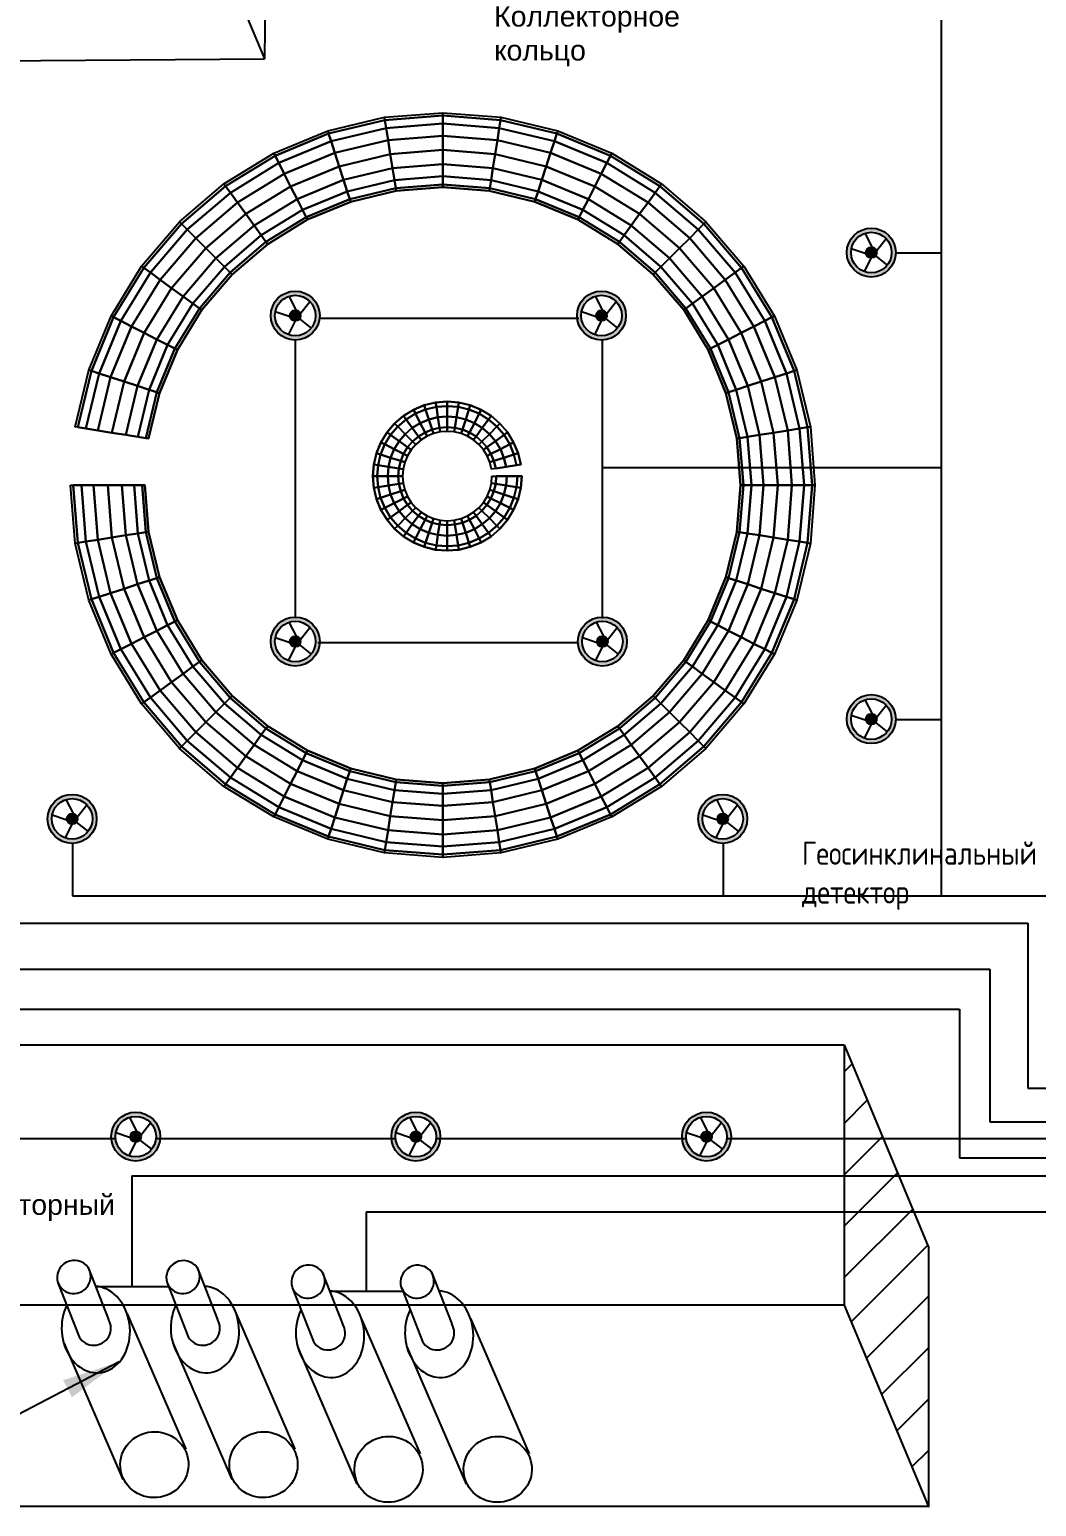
# Model space of a CAD drawing. Extents: x 48388 to 147340, y 33806 to 122092.
# Drawn here: x 64016 to 65747, y 62186 to 64724 of the extents above; entities that cross this region are included whole.
import ezdxf

# ---------------------------------------------------------------- set-up
doc = ezdxf.new("R2010")
doc.units = 0
doc.header["$LTSCALE"] = 1000
doc.header["$MEASUREMENT"] = 0
doc.layers.get('0').update_dxf_attribs({"linetype": 'CONTINUOUS'})
doc.styles.add('_TEL_DIM', font='SIMPLEX', dxfattribs={"width": 0.8, "height": 3.5, "bigfont": 'HZTXT'})
doc.styles.get("Standard").update_dxf_attribs({"font": 'GBENOR', "bigfont": 'GBCBIG'})
doc.dimstyles.get("Standard").update_dxf_attribs({"dimscale": 100, "dimtxt": 3.5, "dimasz": 1, "dimexe": 2.5, "dimexo": 3, "dimgap": 1.5, "dimtad": 1, "dimdec": 0, "dimzin": 0, "dimdsep": 46, "dimtxsty": 'Standard', "dimblk": 'ARCHTICK', "dimcen": 0.09, "dimadec": 0, "dimazin": 0, "dimtfac": 1, "dimtdec": 0, "dimtix": 1, "dimtmove": 2, "dimatfit": 3, "dimfxl": 1, "dimtolj": 1, "dimtzin": 0, "dimarcsym": 0})

msp = doc.modelspace()

# ---------------------------------------------------------------- hatches: boundary and pattern name
h = msp.add_hatch(color=256)
h.paths.add_polyline_path([(65505.6, 64340.6, 1), (65421.3, 64340.6, 1)])
h.paths.add_polyline_path([(65498.3, 64340.6, 1), (65428.6, 64340.6, 1)], flags=16)
for points in [[(65454.2, 64340.6, 1), (65472.7, 64340.6, 1)], [(64482.3, 64232.3, 1), (64463.8, 64232.3, 1)], [(65008.9, 64232.3, 1), (64990.4, 64232.3, 1)], [(64482.3, 63672.1, 1), (64463.8, 63672.1, 1)], [(65010.5, 63672.1, 1), (64992, 63672.1, 1)], [(65454.2, 63538.8, 1), (65472.7, 63538.8, 1)], [(64080.3, 63367.3, 1), (64098.7, 63367.3, 1)], [(65198.8, 63367.3, 1), (65217.3, 63367.3, 1)], [(64208, 62821.2, 1), (64189.6, 62821.2, 1)], [(64689.7, 62821.2, 1), (64671.2, 62821.2, 1)], [(65189.5, 62821.2, 1), (65171, 62821.2, 1)]]:
    msp.add_hatch(color=256).paths.add_polyline_path(points)
h = msp.add_hatch(color=256)
h.paths.add_polyline_path([(64515.2, 64232.3, 1), (64430.9, 64232.3, 1)])
h.paths.add_polyline_path([(64508, 64232.3, 1), (64438.2, 64232.3, 1)], flags=16)
h = msp.add_hatch(color=256)
h.paths.add_polyline_path([(65041.8, 64232.3, 1), (64957.5, 64232.3, 1)])
h.paths.add_polyline_path([(65034.5, 64232.3, 1), (64964.7, 64232.3, 1)], flags=16)
h = msp.add_hatch(color=256)
h.paths.add_polyline_path([(64515.2, 63672.1, 1), (64430.9, 63672.1, 1)])
h.paths.add_polyline_path([(64508, 63672.1, 1), (64438.2, 63672.1, 1)], flags=16)
h = msp.add_hatch(color=256)
h.paths.add_polyline_path([(65043.3, 63672.1, 1), (64959.1, 63672.1, 1)])
h.paths.add_polyline_path([(65036.1, 63672.1, 1), (64966.3, 63672.1, 1)], flags=16)
h = msp.add_hatch(color=256)
h.paths.add_polyline_path([(65505.6, 63538.8, 1), (65421.3, 63538.8, 1)])
h.paths.add_polyline_path([(65498.3, 63538.8, 1), (65428.6, 63538.8, 1)], flags=16)
h = msp.add_hatch(color=256)
h.paths.add_polyline_path([(64131.6, 63367.3, 1), (64047.4, 63367.3, 1)])
h.paths.add_polyline_path([(64124.4, 63367.3, 1), (64054.6, 63367.3, 1)], flags=16)
h = msp.add_hatch(color=256)
h.paths.add_polyline_path([(65250.2, 63367.3, 1), (65165.9, 63367.3, 1)])
h.paths.add_polyline_path([(65242.9, 63367.3, 1), (65173.1, 63367.3, 1)], flags=16)
h = msp.add_hatch()
h.set_pattern_fill('ANSI31,_O', color=256, scale=500)
h.set_pattern_definition([(45, (48760.43, 54231), (-44.19417, 44.19417), [])])
edge = h.paths.add_edge_path()
edge.add_line((65416.8, 62979.2), (65416.8, 62531.8))
edge.add_line((65416.8, 62979.2), (65561.5, 62632.6))
edge.add_line((65561.6, 62633), (65561.6, 62185.6))
edge.add_line((65416.8, 62531.8), (65561.5, 62186.4))
h = msp.add_hatch(color=256)
h.paths.add_polyline_path([(64240.9, 62821.2, 1), (64156.7, 62821.2, 1)])
h.paths.add_polyline_path([(64233.7, 62821.2, 1), (64163.9, 62821.2, 1)], flags=16)
h = msp.add_hatch(color=256)
h.paths.add_polyline_path([(64722.6, 62821.2, 1), (64638.3, 62821.2, 1)])
h.paths.add_polyline_path([(64715.3, 62821.2, 1), (64645.5, 62821.2, 1)], flags=16)
h = msp.add_hatch(color=256)
h.paths.add_polyline_path([(65222.4, 62821.2, 1), (65138.1, 62821.2, 1)])
h.paths.add_polyline_path([(65215.1, 62821.2, 1), (65145.3, 62821.2, 1)], flags=16)

# ---------------------------------------------------------------- linework, layer by layer
for p, q in [((64432.5, 65752.5), (64420.4, 64673.7)), ((64138.7, 65338.5), (64420.4, 64673.7)), ((63519.3, 64666.6), (64420.4, 64673.7)), ((65465.7, 64349.6), (65453.2, 64374)), ((65472.2, 64343.5), (65488.8, 64364.6)), ((65454.5, 64338.4), (65429.1, 64347)), ((65463.1, 64331.4), (65451.4, 64307.9)), ((65470.7, 64334.9), (65490.8, 64318.9)), ((64475.3, 64241.3), (64462.8, 64265.7)), ((64481.8, 64235.1), (64498.4, 64256.3)), ((65001.8, 64241.3), (64989.4, 64265.7)), ((65008.4, 64235.1), (65025, 64256.3)), ((64464.1, 64230.1), (64438.7, 64238.6)), ((64472.7, 64223.1), (64461, 64199.5)), ((64480.3, 64226.5), (64500.4, 64210.6)), ((64990.7, 64230.1), (64965.3, 64238.6)), ((64999.3, 64223.1), (64987.6, 64199.5)), ((65006.9, 64226.5), (65026.9, 64210.6)), ((64475.3, 63681.1), (64462.8, 63705.5)), ((64481.8, 63674.9), (64498.4, 63696.1)), ((65003.4, 63681.1), (64991, 63705.5)), ((65010, 63674.9), (65026.6, 63696.1)), ((64464.1, 63669.9), (64438.7, 63678.4)), ((64472.7, 63662.9), (64461, 63639.3)), ((64480.3, 63666.3), (64500.4, 63650.4)), ((64992.3, 63669.9), (64966.9, 63678.4)), ((65000.9, 63662.9), (64989.2, 63639.3)), ((65008.4, 63666.3), (65028.5, 63650.4)), ((65465.7, 63547.8), (65453.2, 63572.2)), ((65472.2, 63541.6), (65488.8, 63562.8)), ((65454.5, 63536.6), (65429.1, 63545.2)), ((65463.1, 63529.6), (65451.4, 63506.1)), ((65470.7, 63533.1), (65490.8, 63517.1)), ((64091.7, 63376.3), (64079.3, 63400.7)), ((64098.3, 63370.1), (64114.9, 63391.3)), ((65210.2, 63376.3), (65197.8, 63400.7)), ((65216.8, 63370.1), (65233.4, 63391.3)), ((64080.5, 63365.1), (64055.2, 63373.6)), ((64089.2, 63358.1), (64077.5, 63334.5)), ((64096.7, 63361.5), (64116.8, 63345.6)), ((65199.1, 63365.1), (65173.7, 63373.6)), ((65207.7, 63358.1), (65196, 63334.5)), ((65215.3, 63361.5), (65235.3, 63345.6)), ((63500.2, 62979.2), (65416.8, 62979.2)), ((65416.8, 62979.2), (65416.8, 62531.8)), ((65416.8, 62979.2), (65561.5, 62632.6)), ((64201, 62830.1), (64188.6, 62854.5)), ((64682.7, 62830.1), (64670.2, 62854.5)), ((65182.4, 62830.1), (65170, 62854.5)), ((64189.8, 62819), (64164.5, 62827.5)), ((64207.6, 62824), (64224.1, 62845.2)), ((64671.5, 62819), (64646.1, 62827.5)), ((64689.2, 62824), (64705.8, 62845.2)), ((65171.3, 62819), (65145.9, 62827.5)), ((65189, 62824), (65205.6, 62845.2)), ((64198.4, 62811.9), (64186.8, 62788.4)), ((64206, 62815.4), (64226.1, 62799.4)), ((64680.1, 62811.9), (64668.4, 62788.4)), ((64671.7, 62818.1), (64689.2, 62818.1)), ((64687.7, 62815.4), (64707.8, 62799.4)), ((65179.9, 62811.9), (65168.2, 62788.4)), ((65171.5, 62818.1), (65189, 62818.1)), ((65187.5, 62815.4), (65207.5, 62799.4)), ((64192.4, 62753.7), (66565, 62753.7)), ((64192.4, 62753.7), (64192.4, 62563.8)), ((64595.1, 62692.2), (66618.7, 62692.2)), ((64595.1, 62692.2), (64595.1, 62555.8)), ((65561.6, 62633), (65561.6, 62185.6)), ((64116.9, 62596.3), (64151.8, 62507.2)), ((64304.5, 62596.3), (64339.4, 62507.2)), ((64519.6, 62588.3), (64554.5, 62499.2)), ((64707.2, 62588.3), (64742.1, 62499.2)), ((64065.2, 62570), (64101.6, 62477.1)), ((64129.6, 62563.9), (64255.3, 62563.6)), ((64252.8, 62570), (64289.2, 62477.1)), ((64467.9, 62562), (64504.3, 62469.1)), ((64532.3, 62555.9), (64658, 62555.6)), ((64655.5, 62562), (64691.9, 62469.1)), ((65416.8, 62531.8), (63500.2, 62531.8)), ((65416.8, 62531.8), (65561.5, 62186.4)), ((64184, 62516.9), (64285, 62284)), ((64371.6, 62516.9), (64472.5, 62284)), ((64586.7, 62508.9), (64687.7, 62276)), ((64774.3, 62508.9), (64875.3, 62276)), ((64075.1, 62466.6), (64176.5, 62232.1)), ((64262.6, 62466.6), (64364, 62232.1)), ((64477.8, 62458.7), (64579.2, 62224.1)), ((64665.3, 62458.7), (64766.8, 62224.1)), ((65563.4, 62185.8), (63651.3, 62185.8))]:
    msp.add_line(p, q)
at = {"color": 1}
for p, q in [((65583.6, 64781.9), (65583.6, 63235.2)), ((65505.6, 64340.2), (65583.6, 64340.2)), ((64514.9, 64227.8), (64934.9, 64227.8)), ((64934.9, 64227.8), (64960.4, 64227.8)), ((64472.8, 64190.2), (64473, 63714.2)), ((65000.6, 64190.2), (65000.6, 63711.7)), ((65000.6, 63971.5), (65583.6, 63971.5)), ((64959.1, 63670.1), (64511.8, 63670.1)), ((65505.6, 63538.4), (65583.6, 63538.4)), ((64090.2, 63325.2), (64090.2, 63235.2)), ((65208.7, 63325.2), (65208.7, 63235.2)), ((64090.2, 63235.2), (66121.3, 63235.2)), ((63734.7, 62818.1), (64164, 62818.1)), ((64190.1, 62818.1), (64207.5, 62818.1)), ((64233.6, 62818.1), (64645.7, 62818.1)), ((64715.2, 62818.1), (65145.5, 62818.1)), ((65215, 62818.1), (65965.7, 62818.1))]:
    msp.add_line(p, q, dxfattribs=at)
at = {"color": 5}
for p, q in [((63878.6, 63187.9), (65732.4, 63187.9)), ((65732.4, 63187.9), (65732.4, 62904.5)), ((65732.4, 62904.5), (66398.9, 62904.5))]:
    msp.add_line(p, q, dxfattribs=at)
at = {"color": 2}
for p, q in [((63985.1, 63108.8), (65667, 63108.8)), ((65667, 63108.8), (65667, 62846.5)), ((63721.7, 63040.5), (65615.2, 63040.5)), ((65615.2, 63040.5), (65615.2, 62785)), ((65667, 62846.5), (66442.1, 62846.5)), ((65615.2, 62785), (66506.2, 62785))]:
    msp.add_line(p, q, dxfattribs=at)
for points in [[(65107.4, 64647.9, 0, 0, 0), (64848.6, 64647.9, 0, 0, 0), (64750, 64578.2, 13.3, 0, 0), (64709.1, 64549.3, 0, 0, 0)], [(65558.9, 63269.4, 0, 0, 0), (65346, 63269.4, 0, 0, 0), (65258.2, 63344.9, 13.3, 0, 0), (65220.2, 63377.4, 0, 0, 0)]]:
    msp.add_lwpolyline(points, format="xyseb")
for centre, radius in [((65463.5, 64340.6), 42.1), ((65463.5, 64340.6), 42.1), ((65463.5, 64340.6), 34.9), ((65463.5, 64340.6), 9.23), ((64473.1, 64232.3), 42.1), ((64473.1, 64232.3), 42.1), ((64999.6, 64232.3), 42.1), ((64999.6, 64232.3), 42.1), ((64473.1, 64232.3), 34.9), ((64999.6, 64232.3), 34.9), ((64473.1, 64232.3), 9.23), ((64999.6, 64232.3), 9.23), ((64473.1, 63672.1), 42.1), ((64473.1, 63672.1), 42.1), ((65001.2, 63672.1), 42.1), ((65001.2, 63672.1), 42.1), ((64473.1, 63672.1), 34.9), ((65001.2, 63672.1), 34.9), ((64473.1, 63672.1), 9.23), ((65001.2, 63672.1), 9.23), ((65463.5, 63538.8), 42.1), ((65463.5, 63538.8), 42.1), ((65463.5, 63538.8), 34.9), ((65463.5, 63538.8), 9.23), ((64089.5, 63367.3), 42.1), ((64089.5, 63367.3), 42.1), ((65208, 63367.3), 42.1), ((65208, 63367.3), 42.1), ((64089.5, 63367.3), 34.9), ((65208, 63367.3), 34.9), ((64089.5, 63367.3), 9.23), ((65208, 63367.3), 9.23), ((64198.8, 62821.2), 42.1), ((64198.8, 62821.2), 42.1), ((64198.8, 62821.2), 34.9), ((64680.4, 62821.2), 42.1), ((64680.4, 62821.2), 42.1), ((64680.4, 62821.2), 34.9), ((65180.2, 62821.2), 42.1), ((65180.2, 62821.2), 42.1), ((65180.2, 62821.2), 34.9), ((64198.8, 62821.2), 9.23), ((64680.4, 62821.2), 9.23), ((65180.2, 62821.2), 9.23)]:
    msp.add_circle(centre, radius)
for centre, radius, start, end in [((64093.1, 62579.1), 29.3, 35.8249, 197.6322), ((64092.3, 62580.7), 29.1, 201.5623, 32.2361), ((64280.7, 62578.9), 29.3, 35.8249, 197.6322), ((64279.8, 62580.7), 29.1, 201.5623, 32.2361), ((64495.8, 62571.1), 29.3, 35.8249, 197.6322), ((64683.4, 62570.9), 29.3, 35.8249, 197.6322), ((64495, 62572.7), 29.1, 201.5623, 32.2361), ((64682.5, 62572.7), 29.1, 201.5623, 32.2361), ((64126.8, 62491.9), 29.3, 210.4497, 31.4737), ((64314.4, 62491.9), 29.3, 210.4497, 31.4737), ((64529.6, 62483.9), 29.3, 210.4497, 31.4737), ((64717.1, 62483.9), 29.3, 210.4497, 31.4737)]:
    msp.add_arc(centre, radius, start, end)
for centre, major_axis, ratio, start_param, end_param in [((64130.2, 62489.6), (-5.9, 74.2), 0.788528, 0.908371, 6.192893), ((64317.8, 62489.6), (-5.9, 74.2), 0.788528, 0.908371, 6.192893), ((64532.9, 62481.6), (-5.9, 74.2), 0.788528, 0.908371, 6.192893), ((64720.5, 62481.6), (-5.9, 74.2), 0.788528, 0.908371, 6.192893), ((64230.9, 62257.4), (58.5, 4.7), 0.964948, -3.141592653589793, 3.141592653589793), ((64418.5, 62257.4), (58.5, 4.7), 0.964948, -3.141592653589793, 3.141592653589793), ((64633.6, 62249.4), (58.5, 4.7), 0.964948, -3.141592653589793, 3.141592653589793), ((64821.2, 62249.4), (58.5, 4.7), 0.964948, -3.141592653589793, 3.141592653589793)]:
    msp.add_ellipse(centre, major_axis=major_axis, ratio=ratio, start_param=start_param, end_param=end_param)

# ---------------------------------------------------------------- texts
at = {"char_height": 60, "attachment_point": 1}
for s, insert, width in [('{\\fArial|b0|i0|c204|p34;\\H0.58333x;Коллекторное кольцо}', (64815, 64764.1, -22.2), 275.596), ('{\\fArial|b0|i0|c204|p34;\\H0.58333x;Трансформаторный ящик}', (63705.8, 62721.8), 479.25)]:
    msp.add_mtext(s, dxfattribs=dict(at, insert=insert, width=width))
at = {"insert": (65344.2, 63328.4), "char_height": 40, "attachment_point": 1, "style": '_TEL_DIM'}
msp.add_mtext('{\\Fsimplex,hztxt|c204;Геосинклинальный\\Pдетектор}', dxfattribs=at)

# ---------------------------------------------------------------- meshes
mesh = msp.add_polymesh((9, 9))
for k, corner in enumerate([(65244.4, 64317.2, -67.5), (65240.5, 64314.3, -92), (65229.2, 64306.2, -112.7), (65212.4, 64294, -126.6), (65192.6, 64279.6, -131.5), (65172.8, 64265.2, -126.6), (65156, 64253, -112.7), (65144.8, 64244.8, -92), (65140.9, 64242, -67.5), (65179.2, 64393.6, -67.5), (65175.7, 64390.1, -92), (65165.9, 64380.3, -112.7), (65151.2, 64365.6, -126.6), (65133.9, 64348.3, -131.5), (65116.6, 64331, -126.6), (65101.9, 64316.3, -112.7), (65092.1, 64306.5, -92), (65088.7, 64303.1, -67.5), (65102.8, 64458.8, -67.5), (65100, 64454.8, -92), (65091.8, 64443.6, -112.7), (65079.6, 64426.8, -126.6), (65065.2, 64407, -131.5), (65050.8, 64387.2, -126.6), (65038.6, 64370.4, -112.7), (65030.4, 64359.2, -92), (65027.6, 64355.2, -67.5), (65017.2, 64511.3, -67.5), (65015, 64506.9, -92), (65008.7, 64494.6, -112.7), (64999.3, 64476.1, -126.6), (64988.1, 64454.2, -131.5), (64977, 64432.4, -126.6), (64967.6, 64413.9, -112.7), (64961.3, 64401.6, -92), (64959.1, 64397.2, -67.5), (64924.4, 64549.7, -67.5), (64922.9, 64545.1, -92), (64918.6, 64531.9, -112.7), (64912.2, 64512.1, -126.6), (64904.6, 64488.8, -131.5), (64897.1, 64465.5, -126.6), (64890.6, 64445.8, -112.7), (64886.4, 64432.6, -92), (64884.9, 64428, -67.5), (64826.8, 64573.1, -67.5), (64826, 64568.3, -92), (64823.8, 64554.6, -112.7), (64820.6, 64534.1, -126.6), (64816.7, 64509.9, -131.5), (64812.9, 64485.7, -126.6), (64809.7, 64465.2, -112.7), (64807.5, 64451.5, -92), (64806.7, 64446.7, -67.5), (64726.6, 64581, -67.5), (64726.6, 64576.1, -92), (64726.6, 64562.3, -112.7), (64726.6, 64541.5, -126.6), (64726.6, 64517, -131.5), (64726.6, 64492.5, -126.6), (64726.6, 64471.8, -112.7), (64726.6, 64457.9, -92), (64726.6, 64453, -67.5), (64626.5, 64573.1, -67.5), (64627.3, 64568.3, -92), (64629.5, 64554.6, -112.7), (64632.7, 64534.1, -126.6), (64636.5, 64509.9, -131.5), (64640.4, 64485.7, -126.6), (64643.6, 64465.2, -112.7), (64645.8, 64451.5, -92), (64646.5, 64446.7, -67.5), (64528.9, 64549.7, -67.5), (64530.4, 64545.1, -92), (64534.7, 64531.9, -112.7), (64541.1, 64512.1, -126.6), (64548.6, 64488.8, -131.5), (64556.2, 64465.5, -126.6), (64562.6, 64445.8, -112.7), (64566.9, 64432.6, -92), (64568.4, 64428, -67.5)]):
    mesh.set_mesh_vertex(divmod(k, 9), corner)
mesh = msp.add_polymesh((9, 8))
for k, corner in enumerate([(65140.9, 64242, -67.5), (65144.8, 64244.8, -43), (65156, 64253, -22.2), (65172.8, 64265.2, -8.4), (65192.6, 64279.6, -3.5), (65212.4, 64294, -8.4), (65229.2, 64306.2, -22.2), (65240.5, 64314.3, -43), (65088.7, 64303.1, -67.5), (65092.1, 64306.5, -43), (65101.9, 64316.3, -22.2), (65116.6, 64331, -8.4), (65133.9, 64348.3, -3.5), (65151.2, 64365.6, -8.4), (65165.9, 64380.3, -22.2), (65175.7, 64390.1, -43), (65027.6, 64355.2, -67.5), (65030.4, 64359.2, -43), (65038.6, 64370.4, -22.2), (65050.8, 64387.2, -8.4), (65065.2, 64407, -3.5), (65079.6, 64426.8, -8.4), (65091.8, 64443.6, -22.2), (65100, 64454.8, -43), (64959.1, 64397.2, -67.5), (64961.3, 64401.6, -43), (64967.6, 64413.9, -22.2), (64977, 64432.4, -8.4), (64988.1, 64454.2, -3.5), (64999.3, 64476.1, -8.4), (65008.7, 64494.6, -22.2), (65015, 64506.9, -43), (64884.9, 64428, -67.5), (64886.4, 64432.6, -43), (64890.6, 64445.8, -22.2), (64897.1, 64465.5, -8.4), (64904.6, 64488.8, -3.5), (64912.2, 64512.1, -8.4), (64918.6, 64531.9, -22.2), (64922.9, 64545.1, -43), (64806.7, 64446.7, -67.5), (64807.5, 64451.5, -43), (64809.7, 64465.2, -22.2), (64812.9, 64485.7, -8.4), (64816.7, 64509.9, -3.5), (64820.6, 64534.1, -8.4), (64823.8, 64554.6, -22.2), (64826, 64568.3, -43), (64726.6, 64453, -67.5), (64726.6, 64457.9, -43), (64726.6, 64471.8, -22.2), (64726.6, 64492.5, -8.4), (64726.6, 64517, -3.5), (64726.6, 64541.5, -8.4), (64726.6, 64562.3, -22.2), (64726.6, 64576.1, -43), (64646.5, 64446.7, -67.5), (64645.8, 64451.5, -43), (64643.6, 64465.2, -22.2), (64640.4, 64485.7, -8.4), (64636.5, 64509.9, -3.5), (64632.7, 64534.1, -8.4), (64629.5, 64554.6, -22.2), (64627.3, 64568.3, -43), (64568.4, 64428, -67.5), (64566.9, 64432.6, -43), (64562.6, 64445.8, -22.2), (64556.2, 64465.5, -8.4), (64548.6, 64488.8, -3.5), (64541.1, 64512.1, -8.4), (64534.7, 64531.9, -22.2), (64530.4, 64545.1, -43)]):
    mesh.set_mesh_vertex(divmod(k, 8), corner)
mesh = msp.add_polymesh((8, 9))
for k, corner in enumerate([(64528.9, 64549.7, -67.5), (64530.4, 64545.1, -92), (64534.7, 64531.9, -112.7), (64541.1, 64512.1, -126.6), (64548.6, 64488.8, -131.5), (64556.2, 64465.5, -126.6), (64562.6, 64445.8, -112.7), (64566.9, 64432.6, -92), (64568.4, 64428, -67.5), (64436.1, 64511.3, -67.5), (64438.3, 64506.9, -92), (64444.6, 64494.6, -112.7), (64454, 64476.1, -126.6), (64465.1, 64454.2, -131.5), (64476.3, 64432.4, -126.6), (64485.7, 64413.9, -112.7), (64492, 64401.6, -92), (64494.2, 64397.2, -67.5), (64350.5, 64458.8, -67.5), (64353.3, 64454.8, -92), (64361.5, 64443.6, -112.7), (64373.7, 64426.8, -126.6), (64388.1, 64407, -131.5), (64402.5, 64387.2, -126.6), (64414.7, 64370.4, -112.7), (64422.8, 64359.2, -92), (64425.7, 64355.2, -67.5), (64274.1, 64393.6, -67.5), (64277.5, 64390.1, -92), (64287.3, 64380.3, -112.7), (64302, 64365.6, -126.6), (64319.3, 64348.3, -131.5), (64336.7, 64331, -126.6), (64351.3, 64316.3, -112.7), (64361.2, 64306.5, -92), (64364.6, 64303.1, -67.5), (64208.9, 64317.2, -67.5), (64212.8, 64314.3, -92), (64224, 64306.2, -112.7), (64240.8, 64294, -126.6), (64260.6, 64279.6, -131.5), (64280.5, 64265.2, -126.6), (64297.3, 64253, -112.7), (64308.5, 64244.8, -92), (64312.4, 64242, -67.5), (64156.4, 64231.6, -67.5), (64160.7, 64229.4, -92), (64173.1, 64223.1, -112.7), (64191.6, 64213.6, -126.6), (64213.4, 64202.5, -131.5), (64235.2, 64191.4, -126.6), (64253.7, 64182, -112.7), (64266.1, 64175.7, -92), (64270.4, 64173.5, -67.5), (64118, 64138.8, -67.5), (64122.6, 64137.3, -92), (64135.8, 64133, -112.7), (64155.5, 64126.6, -126.6), (64178.8, 64119, -131.5), (64202.1, 64111.4, -126.6), (64221.9, 64105, -112.7), (64235.1, 64100.7, -92), (64239.7, 64099.2, -67.5), (64094.5, 64041.1, -67.5), (64099.3, 64040.4, -92), (64113, 64038.2, -112.7), (64133.5, 64035, -126.6), (64157.7, 64031.1, -131.5), (64181.9, 64027.3, -126.6), (64202.4, 64024, -112.7), (64216.1, 64021.9, -92), (64220.9, 64021.1, -67.5)]):
    mesh.set_mesh_vertex(divmod(k, 9), corner)
mesh = msp.add_polymesh((8, 8))
for k, corner in enumerate([(64568.4, 64428, -67.5), (64566.9, 64432.6, -43), (64562.6, 64445.8, -22.2), (64556.2, 64465.5, -8.4), (64548.6, 64488.8, -3.5), (64541.1, 64512.1, -8.4), (64534.7, 64531.9, -22.2), (64530.4, 64545.1, -43), (64494.2, 64397.2, -67.5), (64492, 64401.6, -43), (64485.7, 64413.9, -22.2), (64476.3, 64432.4, -8.4), (64465.1, 64454.2, -3.5), (64454, 64476.1, -8.4), (64444.6, 64494.6, -22.2), (64438.3, 64506.9, -43), (64425.7, 64355.2, -67.5), (64422.8, 64359.2, -43), (64414.7, 64370.4, -22.2), (64402.5, 64387.2, -8.4), (64388.1, 64407, -3.5), (64373.7, 64426.8, -8.4), (64361.5, 64443.6, -22.2), (64353.3, 64454.8, -43), (64364.6, 64303.1, -67.5), (64361.2, 64306.5, -43), (64351.3, 64316.3, -22.2), (64336.7, 64331, -8.4), (64319.3, 64348.3, -3.5), (64302, 64365.6, -8.4), (64287.3, 64380.3, -22.2), (64277.5, 64390.1, -43), (64312.4, 64242, -67.5), (64308.5, 64244.8, -43), (64297.3, 64253, -22.2), (64280.5, 64265.2, -8.4), (64260.6, 64279.6, -3.5), (64240.8, 64294, -8.4), (64224, 64306.2, -22.2), (64212.8, 64314.3, -43), (64270.4, 64173.5, -67.5), (64266.1, 64175.7, -43), (64253.7, 64182, -22.2), (64235.2, 64191.4, -8.4), (64213.4, 64202.5, -3.5), (64191.6, 64213.6, -8.4), (64173.1, 64223.1, -22.2), (64160.7, 64229.4, -43), (64239.7, 64099.2, -67.5), (64235.1, 64100.7, -43), (64221.9, 64105, -22.2), (64202.1, 64111.4, -8.4), (64178.8, 64119, -3.5), (64155.5, 64126.6, -8.4), (64135.8, 64133, -22.2), (64122.6, 64137.3, -43), (64220.9, 64021.1, -67.5), (64216.1, 64021.9, -43), (64202.4, 64024, -22.2), (64181.9, 64027.3, -8.4), (64157.7, 64031.1, -3.5), (64133.5, 64035, -8.4), (64113, 64038.2, -22.2), (64099.3, 64040.4, -43)]):
    mesh.set_mesh_vertex(divmod(k, 8), corner)
mesh = msp.add_polymesh((9, 9))
for k, corner in enumerate([(65244.4, 63564.8, -67.5), (65240.5, 63567.7, -92), (65229.2, 63575.8, -112.7), (65212.4, 63588.1, -126.6), (65192.6, 63602.4, -131.5), (65172.8, 63616.8, -126.6), (65156, 63629.1, -112.7), (65144.8, 63637.2, -92), (65140.9, 63640.1, -67.5), (65296.9, 63650.5, -67.5), (65292.5, 63652.7, -92), (65280.2, 63659, -112.7), (65261.7, 63668.4, -126.6), (65239.9, 63679.5, -131.5), (65218, 63690.6, -126.6), (65199.5, 63700.1, -112.7), (65187.2, 63706.4, -92), (65182.8, 63708.6, -67.5), (65335.3, 63743.2, -67.5), (65330.7, 63744.7, -92), (65317.5, 63749, -112.7), (65297.7, 63755.5, -126.6), (65274.4, 63763, -131.5), (65251.2, 63770.6, -126.6), (65231.4, 63777, -112.7), (65218.2, 63781.3, -92), (65213.6, 63782.8, -67.5), (65358.8, 63840.9, -67.5), (65353.9, 63841.7, -92), (65340.2, 63843.8, -112.7), (65319.7, 63847.1, -126.6), (65295.5, 63850.9, -131.5), (65271.4, 63854.7, -126.6), (65250.8, 63858, -112.7), (65237.1, 63860.2, -92), (65232.3, 63860.9, -67.5), (65366.6, 63941, -67.5), (65361.8, 63941, -92), (65347.9, 63941, -112.7), (65327.1, 63941, -126.6), (65302.6, 63941, -131.5), (65278.1, 63941, -126.6), (65257.4, 63941, -112.7), (65243.5, 63941, -92), (65238.6, 63941, -67.5), (65358.8, 64041.1, -67.5), (65353.9, 64040.4, -92), (65340.2, 64038.2, -112.7), (65319.7, 64035, -126.6), (65295.5, 64031.1, -131.5), (65271.4, 64027.3, -126.6), (65250.8, 64024, -112.7), (65237.1, 64021.9, -92), (65232.3, 64021.1, -67.5), (65335.3, 64138.8, -67.5), (65330.7, 64137.3, -92), (65317.5, 64133, -112.7), (65297.7, 64126.6, -126.6), (65274.4, 64119, -131.5), (65251.2, 64111.4, -126.6), (65231.4, 64105, -112.7), (65218.2, 64100.7, -92), (65213.6, 64099.2, -67.5), (65296.9, 64231.6, -67.5), (65292.5, 64229.4, -92), (65280.2, 64223.1, -112.7), (65261.7, 64213.6, -126.6), (65239.9, 64202.5, -131.5), (65218, 64191.4, -126.6), (65199.5, 64182, -112.7), (65187.2, 64175.7, -92), (65182.8, 64173.5, -67.5), (65244.4, 64317.2, -67.5), (65240.5, 64314.3, -92), (65229.2, 64306.2, -112.7), (65212.4, 64294, -126.6), (65192.6, 64279.6, -131.5), (65172.8, 64265.2, -126.6), (65156, 64253, -112.7), (65144.8, 64244.8, -92), (65140.9, 64242, -67.5)]):
    mesh.set_mesh_vertex(divmod(k, 9), corner)
mesh = msp.add_polymesh((9, 8))
for k, corner in enumerate([(65140.9, 63640.1, -67.5), (65144.8, 63637.2, -43), (65156, 63629.1, -22.2), (65172.8, 63616.8, -8.4), (65192.6, 63602.4, -3.5), (65212.4, 63588.1, -8.4), (65229.2, 63575.8, -22.2), (65240.5, 63567.7, -43), (65182.8, 63708.6, -67.5), (65187.2, 63706.4, -43), (65199.5, 63700.1, -22.2), (65218, 63690.6, -8.4), (65239.9, 63679.5, -3.5), (65261.7, 63668.4, -8.4), (65280.2, 63659, -22.2), (65292.5, 63652.7, -43), (65213.6, 63782.8, -67.5), (65218.2, 63781.3, -43), (65231.4, 63777, -22.2), (65251.2, 63770.6, -8.4), (65274.4, 63763, -3.5), (65297.7, 63755.5, -8.4), (65317.5, 63749, -22.2), (65330.7, 63744.7, -43), (65232.3, 63860.9, -67.5), (65237.1, 63860.2, -43), (65250.8, 63858, -22.2), (65271.4, 63854.7, -8.4), (65295.5, 63850.9, -3.5), (65319.7, 63847.1, -8.4), (65340.2, 63843.8, -22.2), (65353.9, 63841.7, -43), (65238.6, 63941, -67.5), (65243.5, 63941, -43), (65257.4, 63941, -22.2), (65278.1, 63941, -8.4), (65302.6, 63941, -3.5), (65327.1, 63941, -8.4), (65347.9, 63941, -22.2), (65361.8, 63941, -43), (65232.3, 64021.1, -67.5), (65237.1, 64021.9, -43), (65250.8, 64024, -22.2), (65271.4, 64027.3, -8.4), (65295.5, 64031.1, -3.5), (65319.7, 64035, -8.4), (65340.2, 64038.2, -22.2), (65353.9, 64040.4, -43), (65213.6, 64099.2, -67.5), (65218.2, 64100.7, -43), (65231.4, 64105, -22.2), (65251.2, 64111.4, -8.4), (65274.4, 64119, -3.5), (65297.7, 64126.6, -8.4), (65317.5, 64133, -22.2), (65330.7, 64137.3, -43), (65182.8, 64173.5, -67.5), (65187.2, 64175.7, -43), (65199.5, 64182, -22.2), (65218, 64191.4, -8.4), (65239.9, 64202.5, -3.5), (65261.7, 64213.6, -8.4), (65280.2, 64223.1, -22.2), (65292.5, 64229.4, -43), (65140.9, 64242, -67.5), (65144.8, 64244.8, -43), (65156, 64253, -22.2), (65172.8, 64265.2, -8.4), (65192.6, 64279.6, -3.5), (65212.4, 64294, -8.4), (65229.2, 64306.2, -22.2), (65240.5, 64314.3, -43)]):
    mesh.set_mesh_vertex(divmod(k, 8), corner)
mesh = msp.add_polymesh((9, 8))
for k, corner in enumerate([(64672.4, 64001.6, -135), (64666.3, 64006, -153.1), (64651.7, 64016.6, -160.6), (64637, 64027.3, -153.1), (64631, 64031.7, -135), (64637, 64027.3, -116.9), (64651.7, 64016.6, -109.4), (64666.3, 64006, -116.9), (64680.2, 64010.7, -135), (64674.9, 64016, -153.1), (64662.1, 64028.8, -160.6), (64649.3, 64041.6, -153.1), (64644, 64046.9, -135), (64649.3, 64041.6, -116.9), (64662.1, 64028.8, -109.4), (64674.9, 64016, -116.9), (64689.4, 64018.6, -135), (64685, 64024.6, -153.1), (64674.3, 64039.3, -160.6), (64663.7, 64053.9, -153.1), (64659.3, 64060, -135), (64663.7, 64053.9, -116.9), (64674.3, 64039.3, -109.4), (64685, 64024.6, -116.9), (64699.7, 64024.9, -135), (64696.3, 64031.5, -153.1), (64688, 64047.7, -160.6), (64679.8, 64063.8, -153.1), (64676.4, 64070.5, -135), (64679.8, 64063.8, -116.9), (64688, 64047.7, -109.4), (64696.3, 64031.5, -116.9), (64710.8, 64029.5, -135), (64708.5, 64036.6, -153.1), (64702.9, 64053.8, -160.6), (64697.3, 64071, -153.1), (64695, 64078.2, -135), (64697.3, 64071, -116.9), (64702.9, 64053.8, -109.4), (64708.5, 64036.6, -116.9), (64722.5, 64032.3, -135), (64721.3, 64039.7, -153.1), (64718.5, 64057.6, -160.6), (64715.7, 64075.4, -153.1), (64714.5, 64082.9, -135), (64715.7, 64075.4, -116.9), (64718.5, 64057.6, -109.4), (64721.3, 64039.7, -116.9), (64734.5, 64033.2, -135), (64734.5, 64040.7, -153.1), (64734.5, 64058.8, -160.6), (64734.5, 64076.9, -153.1), (64734.5, 64084.4, -135), (64734.5, 64076.9, -116.9), (64734.5, 64058.8, -109.4), (64734.5, 64040.7, -116.9), (64746.5, 64032.3, -135), (64747.7, 64039.7, -153.1), (64750.6, 64057.6, -160.6), (64753.4, 64075.4, -153.1), (64754.6, 64082.9, -135), (64753.4, 64075.4, -116.9), (64750.6, 64057.6, -109.4), (64747.7, 64039.7, -116.9), (64758.3, 64029.5, -135), (64760.6, 64036.6, -153.1), (64766.2, 64053.8, -160.6), (64771.8, 64071, -153.1), (64774.1, 64078.2, -135), (64771.8, 64071, -116.9), (64766.2, 64053.8, -109.4), (64760.6, 64036.6, -116.9)]):
    mesh.set_mesh_vertex(divmod(k, 8), corner)
mesh = msp.add_polymesh((8, 8))
for k, corner in enumerate([(64758.3, 64029.5, -135), (64760.6, 64036.6, -153.1), (64766.2, 64053.8, -160.6), (64771.8, 64071, -153.1), (64774.1, 64078.2, -135), (64771.8, 64071, -116.9), (64766.2, 64053.8, -109.4), (64760.6, 64036.6, -116.9), (64769.4, 64024.9, -135), (64772.8, 64031.5, -153.1), (64781, 64047.7, -160.6), (64789.2, 64063.8, -153.1), (64792.6, 64070.5, -135), (64789.2, 64063.8, -116.9), (64781, 64047.7, -109.4), (64772.8, 64031.5, -116.9), (64779.7, 64018.6, -135), (64784.1, 64024.6, -153.1), (64794.7, 64039.3, -160.6), (64805.4, 64053.9, -153.1), (64809.8, 64060, -135), (64805.4, 64053.9, -116.9), (64794.7, 64039.3, -109.4), (64784.1, 64024.6, -116.9), (64788.8, 64010.7, -135), (64794.1, 64016, -153.1), (64806.9, 64028.8, -160.6), (64819.7, 64041.6, -153.1), (64825, 64046.9, -135), (64819.7, 64041.6, -116.9), (64806.9, 64028.8, -109.4), (64794.1, 64016, -116.9), (64796.7, 64001.6, -135), (64802.7, 64006, -153.1), (64817.4, 64016.6, -160.6), (64832, 64027.3, -153.1), (64838.1, 64031.7, -135), (64832, 64027.3, -116.9), (64817.4, 64016.6, -109.4), (64802.7, 64006, -116.9), (64803, 63991.3, -135), (64809.6, 63994.7, -153.1), (64825.8, 64002.9, -160.6), (64841.9, 64011.1, -153.1), (64848.6, 64014.5, -135), (64841.9, 64011.1, -116.9), (64825.8, 64002.9, -109.4), (64809.6, 63994.7, -116.9), (64807.6, 63980.2, -135), (64814.7, 63982.5, -153.1), (64831.9, 63988.1, -160.6), (64849.1, 63993.7, -153.1), (64856.3, 63996, -135), (64849.1, 63993.7, -116.9), (64831.9, 63988.1, -109.4), (64814.7, 63982.5, -116.9), (64810.4, 63968.4, -135), (64817.8, 63969.6, -153.1), (64835.7, 63972.4, -160.6), (64853.5, 63975.3, -153.1), (64861, 63976.5, -135), (64853.5, 63975.3, -116.9), (64835.7, 63972.4, -109.4), (64817.8, 63969.6, -116.9)]):
    mesh.set_mesh_vertex(divmod(k, 8), corner)
mesh = msp.add_polymesh((9, 8))
for k, corner in enumerate([(64672.4, 63911.3, -135), (64666.3, 63906.9, -153.1), (64651.7, 63896.2, -160.6), (64637, 63885.6, -153.1), (64631, 63881.2, -135), (64637, 63885.6, -116.9), (64651.7, 63896.2, -109.4), (64666.3, 63906.9, -116.9), (64666.1, 63921.6, -135), (64659.4, 63918.2, -153.1), (64643.3, 63909.9, -160.6), (64627.2, 63901.7, -153.1), (64620.5, 63898.3, -135), (64627.2, 63901.7, -116.9), (64643.3, 63909.9, -109.4), (64659.4, 63918.2, -116.9), (64661.5, 63932.7, -135), (64654.4, 63930.4, -153.1), (64637.1, 63924.8, -160.6), (64619.9, 63919.2, -153.1), (64612.8, 63916.9, -135), (64619.9, 63919.2, -116.9), (64637.1, 63924.8, -109.4), (64654.4, 63930.4, -116.9), (64658.7, 63944.4, -135), (64651.3, 63943.2, -153.1), (64633.4, 63940.4, -160.6), (64615.5, 63937.6, -153.1), (64608.1, 63936.4, -135), (64615.5, 63937.6, -116.9), (64633.4, 63940.4, -109.4), (64651.3, 63943.2, -116.9), (64657.7, 63956.4, -135), (64650.2, 63956.4, -153.1), (64632.1, 63956.4, -160.6), (64614, 63956.4, -153.1), (64606.5, 63956.4, -135), (64614, 63956.4, -116.9), (64632.1, 63956.4, -109.4), (64650.2, 63956.4, -116.9), (64658.7, 63968.4, -135), (64651.3, 63969.6, -153.1), (64633.4, 63972.4, -160.6), (64615.5, 63975.3, -153.1), (64608.1, 63976.5, -135), (64615.5, 63975.3, -116.9), (64633.4, 63972.4, -109.4), (64651.3, 63969.6, -116.9), (64661.5, 63980.2, -135), (64654.4, 63982.5, -153.1), (64637.1, 63988.1, -160.6), (64619.9, 63993.7, -153.1), (64612.8, 63996, -135), (64619.9, 63993.7, -116.9), (64637.1, 63988.1, -109.4), (64654.4, 63982.5, -116.9), (64666.1, 63991.3, -135), (64659.4, 63994.7, -153.1), (64643.3, 64002.9, -160.6), (64627.2, 64011.1, -153.1), (64620.5, 64014.5, -135), (64627.2, 64011.1, -116.9), (64643.3, 64002.9, -109.4), (64659.4, 63994.7, -116.9), (64672.4, 64001.6, -135), (64666.3, 64006, -153.1), (64651.7, 64016.6, -160.6), (64637, 64027.3, -153.1), (64631, 64031.7, -135), (64637, 64027.3, -116.9), (64651.7, 64016.6, -109.4), (64666.3, 64006, -116.9)]):
    mesh.set_mesh_vertex(divmod(k, 8), corner)
mesh = msp.add_polymesh((9, 8))
for k, corner in enumerate([(64811.3, 63956.4, -135), (64818.8, 63956.4, -153.1), (64836.9, 63956.4, -160.6), (64855, 63956.4, -153.1), (64862.5, 63956.4, -135), (64855, 63956.4, -116.9), (64836.9, 63956.4, -109.4), (64818.8, 63956.4, -116.9), (64810.4, 63944.4, -135), (64817.8, 63943.2, -153.1), (64835.7, 63940.4, -160.6), (64853.5, 63937.6, -153.1), (64861, 63936.4, -135), (64853.5, 63937.6, -116.9), (64835.7, 63940.4, -109.4), (64817.8, 63943.2, -116.9), (64807.6, 63932.7, -135), (64814.7, 63930.4, -153.1), (64831.9, 63924.8, -160.6), (64849.1, 63919.2, -153.1), (64856.3, 63916.9, -135), (64849.1, 63919.2, -116.9), (64831.9, 63924.8, -109.4), (64814.7, 63930.4, -116.9), (64803, 63921.6, -135), (64809.6, 63918.2, -153.1), (64825.8, 63909.9, -160.6), (64841.9, 63901.7, -153.1), (64848.6, 63898.3, -135), (64841.9, 63901.7, -116.9), (64825.8, 63909.9, -109.4), (64809.6, 63918.2, -116.9), (64796.7, 63911.3, -135), (64802.7, 63906.9, -153.1), (64817.4, 63896.2, -160.6), (64832, 63885.6, -153.1), (64838.1, 63881.2, -135), (64832, 63885.6, -116.9), (64817.4, 63896.2, -109.4), (64802.7, 63906.9, -116.9), (64788.8, 63902.1, -135), (64794.1, 63896.8, -153.1), (64806.9, 63884, -160.6), (64819.7, 63871.2, -153.1), (64825, 63865.9, -135), (64819.7, 63871.2, -116.9), (64806.9, 63884, -109.4), (64794.1, 63896.8, -116.9), (64779.7, 63894.3, -135), (64784.1, 63888.2, -153.1), (64794.7, 63873.6, -160.6), (64805.4, 63858.9, -153.1), (64809.8, 63852.9, -135), (64805.4, 63858.9, -116.9), (64794.7, 63873.6, -109.4), (64784.1, 63888.2, -116.9), (64769.4, 63888, -135), (64772.8, 63881.3, -153.1), (64781, 63865.2, -160.6), (64789.2, 63849.1, -153.1), (64792.6, 63842.4, -135), (64789.2, 63849.1, -116.9), (64781, 63865.2, -109.4), (64772.8, 63881.3, -116.9), (64758.3, 63883.4, -135), (64760.6, 63876.3, -153.1), (64766.2, 63859, -160.6), (64771.8, 63841.8, -153.1), (64774.1, 63834.7, -135), (64771.8, 63841.8, -116.9), (64766.2, 63859, -109.4), (64760.6, 63876.3, -116.9)]):
    mesh.set_mesh_vertex(divmod(k, 8), corner)
mesh = msp.add_polymesh((9, 9))
for k, corner in enumerate([(64086.6, 63941, -67.5), (64091.5, 63941, -92), (64105.4, 63941, -112.7), (64126.1, 63941, -126.6), (64150.6, 63941, -131.5), (64175.1, 63941, -126.6), (64195.9, 63941, -112.7), (64209.8, 63941, -92), (64214.6, 63941, -67.5), (64094.5, 63840.9, -67.5), (64099.3, 63841.7, -92), (64113, 63843.8, -112.7), (64133.5, 63847.1, -126.6), (64157.7, 63850.9, -131.5), (64181.9, 63854.7, -126.6), (64202.4, 63858, -112.7), (64216.1, 63860.2, -92), (64220.9, 63860.9, -67.5), (64118, 63743.2, -67.5), (64122.6, 63744.7, -92), (64135.8, 63749, -112.7), (64155.5, 63755.5, -126.6), (64178.8, 63763, -131.5), (64202.1, 63770.6, -126.6), (64221.9, 63777, -112.7), (64235.1, 63781.3, -92), (64239.7, 63782.8, -67.5), (64156.4, 63650.5, -67.5), (64160.7, 63652.7, -92), (64173.1, 63659, -112.7), (64191.6, 63668.4, -126.6), (64213.4, 63679.5, -131.5), (64235.2, 63690.6, -126.6), (64253.7, 63700.1, -112.7), (64266.1, 63706.4, -92), (64270.4, 63708.6, -67.5), (64208.9, 63564.8, -67.5), (64212.8, 63567.7, -92), (64224, 63575.8, -112.7), (64240.8, 63588.1, -126.6), (64260.6, 63602.4, -131.5), (64280.5, 63616.8, -126.6), (64297.3, 63629.1, -112.7), (64308.5, 63637.2, -92), (64312.4, 63640.1, -67.5), (64274.1, 63488.5, -67.5), (64277.5, 63491.9, -92), (64287.3, 63501.7, -112.7), (64302, 63516.4, -126.6), (64319.3, 63533.7, -131.5), (64336.7, 63551, -126.6), (64351.3, 63565.7, -112.7), (64361.2, 63575.5, -92), (64364.6, 63579, -67.5), (64350.5, 63423.2, -67.5), (64353.3, 63427.2, -92), (64361.5, 63438.4, -112.7), (64373.7, 63455.2, -126.6), (64388.1, 63475, -131.5), (64402.5, 63494.8, -126.6), (64414.7, 63511.6, -112.7), (64422.8, 63522.9, -92), (64425.7, 63526.8, -67.5), (64436.1, 63370.8, -67.5), (64438.3, 63375.1, -92), (64444.6, 63387.5, -112.7), (64454, 63406, -126.6), (64465.1, 63427.8, -131.5), (64476.3, 63449.6, -126.6), (64485.7, 63468.1, -112.7), (64492, 63480.5, -92), (64494.2, 63484.8, -67.5), (64528.9, 63332.3, -67.5), (64530.4, 63337, -92), (64534.7, 63350.2, -112.7), (64541.1, 63369.9, -126.6), (64548.6, 63393.2, -131.5), (64556.2, 63416.5, -126.6), (64562.6, 63436.2, -112.7), (64566.9, 63449.4, -92), (64568.4, 63454.1, -67.5)]):
    mesh.set_mesh_vertex(divmod(k, 9), corner)
mesh = msp.add_polymesh((9, 8))
for k, corner in enumerate([(64214.6, 63941, -67.5), (64209.8, 63941, -43), (64195.9, 63941, -22.2), (64175.1, 63941, -8.4), (64150.6, 63941, -3.5), (64126.1, 63941, -8.4), (64105.4, 63941, -22.2), (64091.5, 63941, -43), (64220.9, 63860.9, -67.5), (64216.1, 63860.2, -43), (64202.4, 63858, -22.2), (64181.9, 63854.7, -8.4), (64157.7, 63850.9, -3.5), (64133.5, 63847.1, -8.4), (64113, 63843.8, -22.2), (64099.3, 63841.7, -43), (64239.7, 63782.8, -67.5), (64235.1, 63781.3, -43), (64221.9, 63777, -22.2), (64202.1, 63770.6, -8.4), (64178.8, 63763, -3.5), (64155.5, 63755.5, -8.4), (64135.8, 63749, -22.2), (64122.6, 63744.7, -43), (64270.4, 63708.6, -67.5), (64266.1, 63706.4, -43), (64253.7, 63700.1, -22.2), (64235.2, 63690.6, -8.4), (64213.4, 63679.5, -3.5), (64191.6, 63668.4, -8.4), (64173.1, 63659, -22.2), (64160.7, 63652.7, -43), (64312.4, 63640.1, -67.5), (64308.5, 63637.2, -43), (64297.3, 63629.1, -22.2), (64280.5, 63616.8, -8.4), (64260.6, 63602.4, -3.5), (64240.8, 63588.1, -8.4), (64224, 63575.8, -22.2), (64212.8, 63567.7, -43), (64364.6, 63579, -67.5), (64361.2, 63575.5, -43), (64351.3, 63565.7, -22.2), (64336.7, 63551, -8.4), (64319.3, 63533.7, -3.5), (64302, 63516.4, -8.4), (64287.3, 63501.7, -22.2), (64277.5, 63491.9, -43), (64425.7, 63526.8, -67.5), (64422.8, 63522.9, -43), (64414.7, 63511.6, -22.2), (64402.5, 63494.8, -8.4), (64388.1, 63475, -3.5), (64373.7, 63455.2, -8.4), (64361.5, 63438.4, -22.2), (64353.3, 63427.2, -43), (64494.2, 63484.8, -67.5), (64492, 63480.5, -43), (64485.7, 63468.1, -22.2), (64476.3, 63449.6, -8.4), (64465.1, 63427.8, -3.5), (64454, 63406, -8.4), (64444.6, 63387.5, -22.2), (64438.3, 63375.1, -43), (64568.4, 63454.1, -67.5), (64566.9, 63449.4, -43), (64562.6, 63436.2, -22.2), (64556.2, 63416.5, -8.4), (64548.6, 63393.2, -3.5), (64541.1, 63369.9, -8.4), (64534.7, 63350.2, -22.2), (64530.4, 63337, -43)]):
    mesh.set_mesh_vertex(divmod(k, 8), corner)
mesh = msp.add_polymesh((9, 8))
for k, corner in enumerate([(64758.3, 63883.4, -135), (64760.6, 63876.3, -153.1), (64766.2, 63859, -160.6), (64771.8, 63841.8, -153.1), (64774.1, 63834.7, -135), (64771.8, 63841.8, -116.9), (64766.2, 63859, -109.4), (64760.6, 63876.3, -116.9), (64746.5, 63880.6, -135), (64747.7, 63873.2, -153.1), (64750.6, 63855.3, -160.6), (64753.4, 63837.4, -153.1), (64754.6, 63830, -135), (64753.4, 63837.4, -116.9), (64750.6, 63855.3, -109.4), (64747.7, 63873.2, -116.9), (64734.5, 63879.6, -135), (64734.5, 63872.1, -153.1), (64734.5, 63854, -160.6), (64734.5, 63835.9, -153.1), (64734.5, 63828.4, -135), (64734.5, 63835.9, -116.9), (64734.5, 63854, -109.4), (64734.5, 63872.1, -116.9), (64722.5, 63880.6, -135), (64721.3, 63873.2, -153.1), (64718.5, 63855.3, -160.6), (64715.7, 63837.4, -153.1), (64714.5, 63830, -135), (64715.7, 63837.4, -116.9), (64718.5, 63855.3, -109.4), (64721.3, 63873.2, -116.9), (64710.8, 63883.4, -135), (64708.5, 63876.3, -153.1), (64702.9, 63859, -160.6), (64697.3, 63841.8, -153.1), (64695, 63834.7, -135), (64697.3, 63841.8, -116.9), (64702.9, 63859, -109.4), (64708.5, 63876.3, -116.9), (64699.7, 63888, -135), (64696.3, 63881.3, -153.1), (64688, 63865.2, -160.6), (64679.8, 63849.1, -153.1), (64676.4, 63842.4, -135), (64679.8, 63849.1, -116.9), (64688, 63865.2, -109.4), (64696.3, 63881.3, -116.9), (64689.4, 63894.3, -135), (64685, 63888.2, -153.1), (64674.3, 63873.6, -160.6), (64663.7, 63858.9, -153.1), (64659.3, 63852.9, -135), (64663.7, 63858.9, -116.9), (64674.3, 63873.6, -109.4), (64685, 63888.2, -116.9), (64680.2, 63902.1, -135), (64674.9, 63896.8, -153.1), (64662.1, 63884, -160.6), (64649.3, 63871.2, -153.1), (64644, 63865.9, -135), (64649.3, 63871.2, -116.9), (64662.1, 63884, -109.4), (64674.9, 63896.8, -116.9), (64672.4, 63911.3, -135), (64666.3, 63906.9, -153.1), (64651.7, 63896.2, -160.6), (64637, 63885.6, -153.1), (64631, 63881.2, -135), (64637, 63885.6, -116.9), (64651.7, 63896.2, -109.4), (64666.3, 63906.9, -116.9)]):
    mesh.set_mesh_vertex(divmod(k, 8), corner)
mesh = msp.add_polymesh((9, 9))
for k, corner in enumerate([(64528.9, 63332.3, -67.5), (64530.4, 63337, -92), (64534.7, 63350.2, -112.7), (64541.1, 63369.9, -126.6), (64548.6, 63393.2, -131.5), (64556.2, 63416.5, -126.6), (64562.6, 63436.2, -112.7), (64566.9, 63449.4, -92), (64568.4, 63454.1, -67.5), (64626.5, 63308.9, -67.5), (64627.3, 63313.7, -92), (64629.5, 63327.4, -112.7), (64632.7, 63347.9, -126.6), (64636.5, 63372.1, -131.5), (64640.4, 63396.3, -126.6), (64643.6, 63416.8, -112.7), (64645.8, 63430.5, -92), (64646.5, 63435.3, -67.5), (64726.6, 63301, -67.5), (64726.6, 63305.9, -92), (64726.6, 63319.8, -112.7), (64726.6, 63340.5, -126.6), (64726.6, 63365, -131.5), (64726.6, 63389.5, -126.6), (64726.6, 63410.3, -112.7), (64726.6, 63424.1, -92), (64726.6, 63429, -67.5), (64826.8, 63308.9, -67.5), (64826, 63313.7, -92), (64823.8, 63327.4, -112.7), (64820.6, 63347.9, -126.6), (64816.7, 63372.1, -131.5), (64812.9, 63396.3, -126.6), (64809.7, 63416.8, -112.7), (64807.5, 63430.5, -92), (64806.7, 63435.3, -67.5), (64924.4, 63332.3, -67.5), (64922.9, 63337, -92), (64918.6, 63350.2, -112.7), (64912.2, 63369.9, -126.6), (64904.6, 63393.2, -131.5), (64897.1, 63416.5, -126.6), (64890.6, 63436.2, -112.7), (64886.4, 63449.4, -92), (64884.9, 63454.1, -67.5), (65017.2, 63370.8, -67.5), (65015, 63375.1, -92), (65008.7, 63387.5, -112.7), (64999.3, 63406, -126.6), (64988.1, 63427.8, -131.5), (64977, 63449.6, -126.6), (64967.6, 63468.1, -112.7), (64961.3, 63480.5, -92), (64959.1, 63484.8, -67.5), (65102.8, 63423.2, -67.5), (65100, 63427.2, -92), (65091.8, 63438.4, -112.7), (65079.6, 63455.2, -126.6), (65065.2, 63475, -131.5), (65050.8, 63494.8, -126.6), (65038.6, 63511.6, -112.7), (65030.4, 63522.9, -92), (65027.6, 63526.8, -67.5), (65179.2, 63488.5, -67.5), (65175.7, 63491.9, -92), (65165.9, 63501.7, -112.7), (65151.2, 63516.4, -126.6), (65133.9, 63533.7, -131.5), (65116.6, 63551, -126.6), (65101.9, 63565.7, -112.7), (65092.1, 63575.5, -92), (65088.7, 63579, -67.5), (65244.4, 63564.8, -67.5), (65240.5, 63567.7, -92), (65229.2, 63575.8, -112.7), (65212.4, 63588.1, -126.6), (65192.6, 63602.4, -131.5), (65172.8, 63616.8, -126.6), (65156, 63629.1, -112.7), (65144.8, 63637.2, -92), (65140.9, 63640.1, -67.5)]):
    mesh.set_mesh_vertex(divmod(k, 9), corner)
mesh = msp.add_polymesh((9, 8))
for k, corner in enumerate([(64568.4, 63454.1, -67.5), (64566.9, 63449.4, -43), (64562.6, 63436.2, -22.2), (64556.2, 63416.5, -8.4), (64548.6, 63393.2, -3.5), (64541.1, 63369.9, -8.4), (64534.7, 63350.2, -22.2), (64530.4, 63337, -43), (64646.5, 63435.3, -67.5), (64645.8, 63430.5, -43), (64643.6, 63416.8, -22.2), (64640.4, 63396.3, -8.4), (64636.5, 63372.1, -3.5), (64632.7, 63347.9, -8.4), (64629.5, 63327.4, -22.2), (64627.3, 63313.7, -43), (64726.6, 63429, -67.5), (64726.6, 63424.1, -43), (64726.6, 63410.3, -22.2), (64726.6, 63389.5, -8.4), (64726.6, 63365, -3.5), (64726.6, 63340.5, -8.4), (64726.6, 63319.8, -22.2), (64726.6, 63305.9, -43), (64806.7, 63435.3, -67.5), (64807.5, 63430.5, -43), (64809.7, 63416.8, -22.2), (64812.9, 63396.3, -8.4), (64816.7, 63372.1, -3.5), (64820.6, 63347.9, -8.4), (64823.8, 63327.4, -22.2), (64826, 63313.7, -43), (64884.9, 63454.1, -67.5), (64886.4, 63449.4, -43), (64890.6, 63436.2, -22.2), (64897.1, 63416.5, -8.4), (64904.6, 63393.2, -3.5), (64912.2, 63369.9, -8.4), (64918.6, 63350.2, -22.2), (64922.9, 63337, -43), (64959.1, 63484.8, -67.5), (64961.3, 63480.5, -43), (64967.6, 63468.1, -22.2), (64977, 63449.6, -8.4), (64988.1, 63427.8, -3.5), (64999.3, 63406, -8.4), (65008.7, 63387.5, -22.2), (65015, 63375.1, -43), (65027.6, 63526.8, -67.5), (65030.4, 63522.9, -43), (65038.6, 63511.6, -22.2), (65050.8, 63494.8, -8.4), (65065.2, 63475, -3.5), (65079.6, 63455.2, -8.4), (65091.8, 63438.4, -22.2), (65100, 63427.2, -43), (65088.7, 63579, -67.5), (65092.1, 63575.5, -43), (65101.9, 63565.7, -22.2), (65116.6, 63551, -8.4), (65133.9, 63533.7, -3.5), (65151.2, 63516.4, -8.4), (65165.9, 63501.7, -22.2), (65175.7, 63491.9, -43), (65140.9, 63640.1, -67.5), (65144.8, 63637.2, -43), (65156, 63629.1, -22.2), (65172.8, 63616.8, -8.4), (65192.6, 63602.4, -3.5), (65212.4, 63588.1, -8.4), (65229.2, 63575.8, -22.2), (65240.5, 63567.7, -43)]):
    mesh.set_mesh_vertex(divmod(k, 8), corner)

# ---------------------------------------------------------------- leaders
msp.add_leader([(64170.4, 62434.1), (63846.5, 62265.5), (63646.8, 62265.5)], dimstyle='Standard', override={"dimgap": 1.5, "dimtad": 0})

doc.saveas('drawing.dxf')
